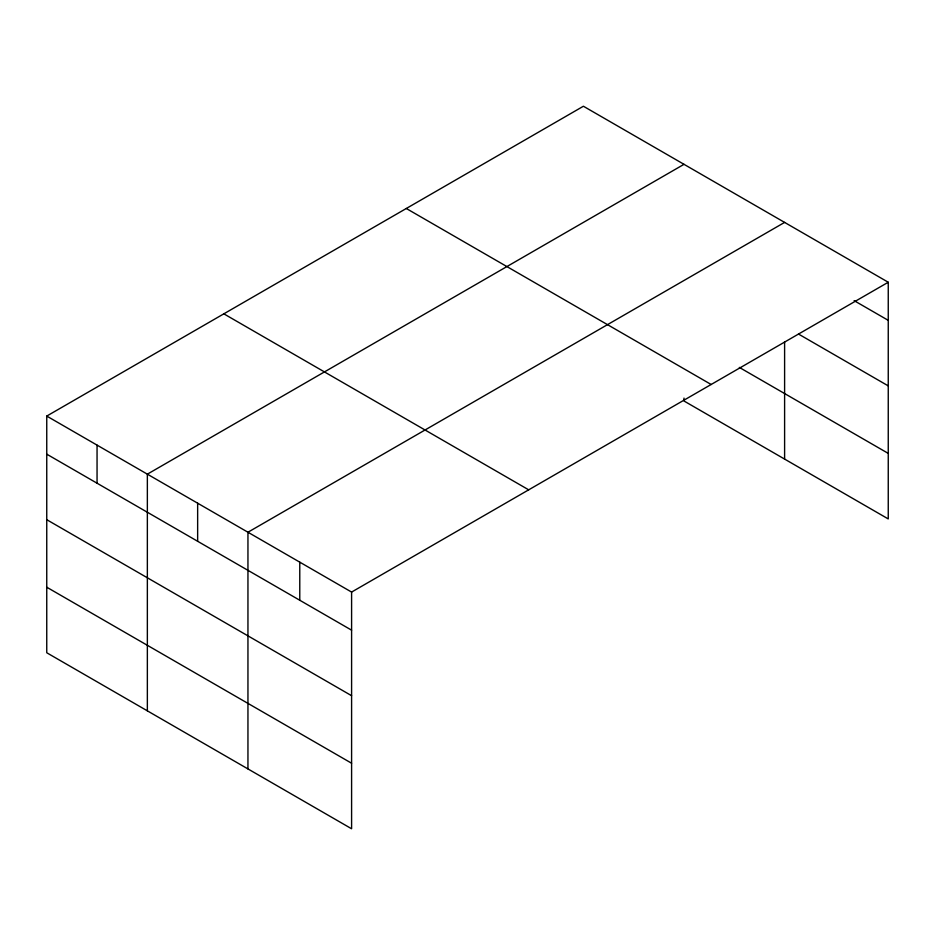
<?xml version="1.0" encoding="UTF-8"?>
<svg xmlns="http://www.w3.org/2000/svg" width="935" height="935" viewBox="0 0 935 935"><rect width="100%" height="100%" fill="white"/><g stroke="black" fill="none" stroke-linecap="round" stroke-linejoin="round"><path stroke-width="1.4" d="M683.999 398.088L683.999 400.998L888.25 518.925L888.25 282.241L583.405 106.239L46.75 416.075L46.75 652.759L351.595 828.761L351.595 592.077L46.75 416.075M683.999 164.326L147.356 474.162L147.356 710.834M784.605 222.401L247.95 532.237L247.95 768.921M351.595 592.077L888.25 282.241M854.122 300.638L888.25 320.343M798.502 334.052L888.25 385.875M739.328 367.408L888.25 453.393M406.304 208.493L711.161 384.495M223.839 313.833L528.696 489.835M46.75 454.165L351.595 630.167M46.75 519.696L351.595 695.698M46.75 587.215L351.595 763.229M784.605 341.836L784.605 459.085M299.773 562.157L299.773 600.247M197.647 503.194L197.647 541.283M97.053 445.118L97.053 483.208"/></g></svg>
